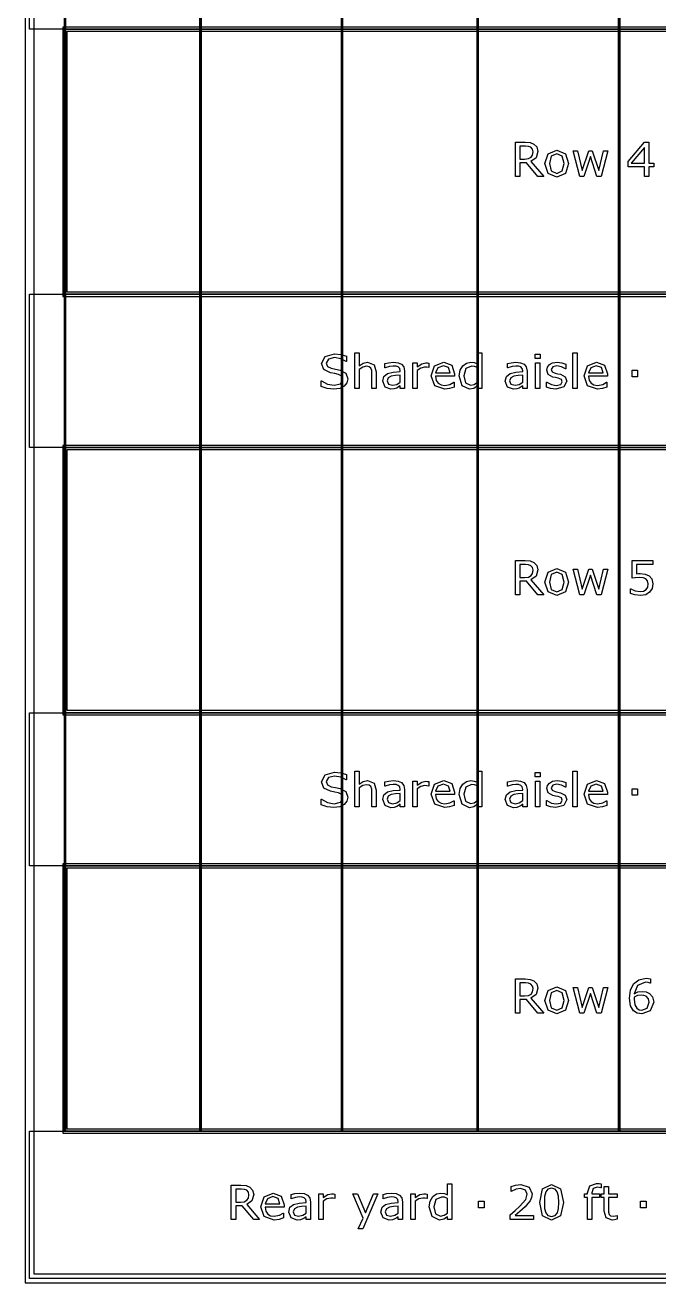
# Model space of a CAD drawing. Extents: x -1 to 182, y 89 to 480.
# Drawn here: x 94.5 to 123, y 345.1 to 401.6 of the extents above; entities that cross this region are included whole.
import ezdxf

# ---------------------------------------------------------------- set-up
doc = ezdxf.new("R2010")
doc.units = 0

msp = doc.modelspace()

# ---------------------------------------------------------------- linework, layer by layer
at = {"layer": 'Layer 1', "color": 7}
for points in [[(94.522277, 464.807125), (94.522277, 345.083318), (154.185743, 345.083318), (154.185743, 464.807125), (94.522277, 464.807125)], [(96.268421, 457.72953), (96.268421, 351.89633), (96.348003, 351.89633), (96.348003, 457.72953), (96.268421, 457.72953)], [(102.35383, 457.72953), (102.35383, 351.89633), (102.433412, 351.89633), (102.433412, 457.72953), (102.35383, 457.72953)], [(108.703822, 457.72953), (108.703822, 351.89633), (108.783404, 351.89633), (108.783404, 457.72953), (108.703822, 457.72953)], [(114.789231, 457.72953), (114.789231, 351.89633), (114.868813, 351.89633), (114.868813, 457.72953), (114.789231, 457.72953)], [(121.139223, 457.72953), (121.139223, 351.89633), (121.218805, 351.89633), (121.218805, 457.72953), (121.139223, 457.72953)], [(96.308212, 401.373351), (152.399808, 401.373351), (152.399808, 389.467116), (96.308212, 389.467116), (96.308212, 401.373351)], [(96.400713, 401.28085), (152.307307, 401.28085), (152.307307, 389.559617), (96.400713, 389.559617), (96.400713, 401.28085)], [(96.308212, 382.587958), (152.399808, 382.587958), (152.399808, 370.681723), (96.308212, 370.681723), (96.308212, 382.587958)], [(96.400713, 382.495457), (152.307307, 382.495457), (152.307307, 370.774224), (96.400713, 370.774224), (96.400713, 382.495457)], [(96.308212, 363.802565), (152.399808, 363.802565), (152.399808, 351.89633), (96.308212, 351.89633), (96.308212, 363.802565)], [(96.400713, 363.710064), (152.307307, 363.710064), (152.307307, 351.988831), (96.400713, 351.988831), (96.400713, 363.710064)]]:
    msp.add_lwpolyline(points, close=True, dxfattribs=at)
for points in [[(94.919151, 464.410251), (153.788869, 464.410251), (153.788869, 345.480192), (94.919151, 345.480192), (94.919151, 464.410251)], [(96.308212, 457.72953), (96.308212, 351.89633)], [(102.393621, 457.72953), (102.393621, 351.89633)], [(108.743613, 457.72953), (108.743613, 351.89633)], [(114.829022, 457.72953), (114.829022, 351.89633)], [(121.179014, 457.72953), (121.179014, 351.89633)], [(94.720714, 408.252509), (153.987306, 408.252509), (153.987306, 401.373351), (94.720714, 401.373351), (94.720714, 408.252509)], [(96.215711, 401.465852), (96.215711, 389.374615), (152.492309, 389.374615), (152.492309, 401.465852), (96.215711, 401.465852)], [(117.798347, 394.758776), (117.53273, 394.758776), (117.018034, 395.370624), (116.729678, 395.370624), (116.729678, 394.758776), (116.525041, 394.758776), (116.525041, 396.297699), (116.956021, 396.297699), (117.188565, 396.279099), (117.355996, 396.215022), (117.486221, 396.081696), (117.533764, 395.879126), (117.450047, 395.600073), (117.219572, 395.431608), (117.798347, 394.758776)], [(117.319822, 395.864651), (117.296063, 395.981438), (117.219582, 396.068255), (117.114162, 396.109597), (116.970501, 396.122006), (116.729688, 396.122006), (116.729688, 395.541164), (116.936394, 395.541164), (117.105894, 395.5577), (117.228882, 395.62178), (117.297095, 395.720998), (117.319822, 395.864659), (117.319822, 395.864651)], [(118.913522, 395.335485), (118.768827, 394.890033), (118.381255, 394.726738), (117.991614, 394.890033), (117.847956, 395.335485), (117.991614, 395.780934), (118.381255, 395.945267), (118.768827, 395.780934), (118.913522, 395.335485), (118.913522, 395.335485)], [(120.666384, 395.913226), (120.365628, 394.758776), (120.185793, 394.758776), (119.889172, 395.648643), (119.594617, 394.758776), (119.415817, 394.758776), (119.111959, 395.913226), (119.314529, 395.913226), (119.526405, 395.019226), (119.814758, 395.913226), (119.974955, 395.913226), (120.270544, 395.019226), (120.471048, 395.913226), (120.666384, 395.913226)], [(122.742742, 395.191824), (122.51433, 395.191824), (122.51433, 394.758776), (122.315893, 394.758776), (122.315893, 395.191824), (121.578989, 395.191824), (121.578989, 395.429536), (122.324161, 396.297699), (122.51433, 396.297699), (122.51433, 395.357189), (122.742742, 395.357189), (122.742742, 395.191824)], [(122.315893, 395.357189), (122.315893, 396.051719), (121.719549, 395.357189), (122.315893, 395.357189)], [(118.713018, 395.335485), (118.625169, 395.66828), (118.381255, 395.777833), (118.135275, 395.66828), (118.04846, 395.335485), (118.13631, 395.005788), (118.381255, 394.894168), (118.624134, 395.004756), (118.713018, 395.335485), (118.713018, 395.335485)], [(94.720714, 389.467116), (153.987306, 389.467116), (153.987306, 382.587958), (94.720714, 382.587958), (94.720714, 389.467116)], [(110.27685, 385.233788), (110.082549, 385.233788), (110.082549, 385.891113), (110.073235, 386.039941), (110.039128, 386.149494), (109.964714, 386.213573), (109.838624, 386.235269), (109.672228, 386.195994), (109.505829, 386.095741), (109.505829, 385.233788), (109.311525, 385.233788), (109.311525, 386.841958), (109.505829, 386.841958), (109.505829, 386.260082), (109.693932, 386.377903), (109.893401, 386.420279), (110.178656, 386.307622), (110.27684, 385.983095), (110.27685, 385.233788)], [(115.022808, 385.233788), (114.828506, 385.233788), (114.828506, 385.35471), (114.653839, 385.242056), (114.456436, 385.20175), (114.127774, 385.360912), (114.006851, 385.802229), (114.048193, 386.063711), (114.161881, 386.259047), (114.325177, 386.378938), (114.519481, 386.420279), (114.68071, 386.400647), (114.828506, 386.341735), (114.828506, 386.841963), (115.022808, 386.841963), (115.022808, 385.233788)], [(119.300578, 385.233788), (119.106276, 385.233788), (119.106276, 386.841958), (119.300578, 386.841958), (119.300578, 385.233788)], [(108.998377, 385.673038), (108.956002, 385.49527), (108.839215, 385.346442), (108.645945, 385.243091), (108.381362, 385.205882), (108.08164, 385.236889), (107.811889, 385.328874), (107.811889, 385.585189), (107.826362, 385.585189), (108.096112, 385.435326), (108.383434, 385.382616), (108.679023, 385.453929), (108.785475, 385.644098), (108.734834, 385.794992), (108.582905, 385.870441), (108.41444, 385.904548), (108.223236, 385.938653), (107.919381, 386.086449), (107.821195, 386.360332), (107.984493, 386.676593), (108.398938, 386.800617), (108.696594, 386.76961), (108.936372, 386.69313), (108.936372, 386.451283), (108.9219, 386.451283), (108.690389, 386.574274), (108.397901, 386.623883), (108.133318, 386.555668), (108.034099, 386.379969), (108.083709, 386.229075), (108.258376, 386.145358), (108.446476, 386.110219), (108.653181, 386.067844), (108.911565, 385.930385), (108.99838, 385.673038), (108.998377, 385.673038)], [(111.54809, 385.233788), (111.35482, 385.233788), (111.35482, 385.356777), (111.284541, 385.307167), (111.19979, 385.257558), (111.08817, 385.218286), (110.940374, 385.20175), (110.675791, 385.305101), (110.567272, 385.568652), (110.623084, 385.780525), (110.784313, 385.908681), (111.037526, 385.971726), (111.35482, 385.996517), (111.35482, 386.026489), (111.33106, 386.136045), (111.264914, 386.204257), (111.165696, 386.236296), (111.044773, 386.244551), (110.874239, 386.223887), (110.679937, 386.166009), (110.669592, 386.166009), (110.669592, 386.363412), (110.833922, 386.397519), (111.045795, 386.416119), (111.257667, 386.395456), (111.414764, 386.327241), (111.513982, 386.204252), (111.54809, 386.017184), (111.54809, 385.233788)], [(112.642595, 386.176365), (112.63225, 386.176365), (112.547499, 386.190838), (112.451381, 386.195997), (112.277749, 386.15569), (112.11652, 386.053371), (112.11652, 385.233788), (111.922215, 385.233788), (111.922215, 386.388238), (112.11652, 386.388238), (112.11652, 386.217706), (112.320124, 386.348963), (112.500991, 386.388238), (112.574373, 386.385142), (112.642585, 386.375855), (112.642595, 386.176365)], [(113.791878, 385.79086), (112.941283, 385.79086), (112.973324, 385.604823), (113.061174, 385.475633), (113.188298, 385.401219), (113.351596, 385.376427), (113.588273, 385.422936), (113.758805, 385.515955), (113.76915, 385.515955), (113.76915, 385.304082), (113.568646, 385.234836), (113.353673, 385.20693), (112.905123, 385.36196), (112.743891, 385.804308), (112.897886, 386.253893), (113.305095, 386.420292), (113.664764, 386.283865), (113.791888, 385.896293), (113.791878, 385.79086)], [(113.602741, 385.939688), (113.525228, 386.176365), (113.29475, 386.260082), (113.045672, 386.168097), (112.941283, 385.939688), (113.602741, 385.939688)], [(117.046455, 385.233788), (116.853185, 385.233788), (116.853185, 385.356777), (116.782907, 385.307167), (116.698155, 385.257558), (116.586536, 385.218286), (116.43874, 385.20175), (116.174157, 385.305101), (116.065638, 385.568652), (116.121449, 385.780525), (116.282678, 385.908681), (116.535892, 385.971726), (116.853185, 385.996517), (116.853185, 386.026489), (116.829426, 386.136045), (116.76328, 386.204257), (116.664061, 386.236296), (116.543139, 386.244551), (116.372605, 386.223887), (116.178303, 386.166009), (116.167958, 386.166009), (116.167958, 386.363412), (116.332287, 386.397519), (116.54416, 386.416119), (116.756033, 386.395456), (116.913129, 386.327241), (117.012348, 386.204252), (117.046455, 386.017184), (117.046455, 385.233788)], [(117.629363, 386.581508), (117.410257, 386.581508), (117.410257, 386.783046), (117.629363, 386.783046), (117.629363, 386.581508)], [(117.616962, 385.233788), (117.422658, 385.233788), (117.422658, 386.388238), (117.616962, 386.388238), (117.616962, 385.233788)], [(118.826189, 385.566583), (118.694932, 385.307167), (118.338364, 385.205882), (118.102721, 385.235854), (117.923921, 385.303035), (117.923921, 385.521109), (117.934266, 385.521109), (118.138905, 385.410522), (118.354911, 385.370215), (118.555414, 385.411556), (118.627762, 385.541778), (118.588487, 385.645133), (118.437593, 385.705076), (118.329074, 385.726772), (118.208149, 385.753643), (117.992144, 385.871467), (117.929099, 386.063703), (117.958036, 386.198061), (118.047955, 386.310715), (118.194714, 386.387198), (118.39522, 386.416135), (118.603992, 386.390286), (118.780725, 386.32931), (118.780725, 386.12157), (118.77038, 386.12157), (118.589514, 386.213555), (118.380742, 386.251795), (118.200907, 386.210454), (118.127528, 386.089531), (118.17197, 385.982045), (118.31253, 385.923133), (118.432418, 385.898341), (118.54404, 385.875613), (118.752812, 385.769161), (118.826191, 385.566588), (118.826189, 385.566583)], [(120.651398, 385.79086), (119.800806, 385.79086), (119.832845, 385.604823), (119.920694, 385.475633), (120.047818, 385.401219), (120.211116, 385.376427), (120.447794, 385.422936), (120.618326, 385.515955), (120.628671, 385.515955), (120.628671, 385.304082), (120.428167, 385.234836), (120.213193, 385.20693), (119.764643, 385.36196), (119.603412, 385.804308), (119.757407, 386.253893), (120.164619, 386.420292), (120.524285, 386.283865), (120.651409, 385.896293), (120.651398, 385.79086)], [(120.462264, 385.939688), (120.384749, 386.176365), (120.154271, 386.260082), (119.905192, 386.168097), (119.800806, 385.939688), (120.462264, 385.939688)], [(111.35482, 385.518008), (111.35482, 385.839434), (111.145013, 385.82393), (110.954844, 385.793958), (110.819452, 385.719544), (110.767776, 385.582085), (110.82772, 385.432223), (111.010655, 385.382613), (111.197724, 385.421888), (111.35482, 385.518006), (111.35482, 385.518008)], [(114.828506, 385.518008), (114.828506, 386.1805), (114.687946, 386.229075), (114.552554, 386.242516), (114.298306, 386.128827), (114.207355, 385.806367), (114.277636, 385.493209), (114.502945, 385.386757), (114.670375, 385.422928), (114.828506, 385.518014), (114.828506, 385.518008)], [(116.853185, 385.518008), (116.853185, 385.839434), (116.643379, 385.82393), (116.45321, 385.793958), (116.317817, 385.719544), (116.266142, 385.582085), (116.326086, 385.432223), (116.509021, 385.382613), (116.696089, 385.421888), (116.853185, 385.518006), (116.853185, 385.518008)], [(122.007386, 385.761919), (121.760374, 385.761919), (121.760374, 386.054408), (122.007386, 386.054408), (122.007386, 385.761919)], [(96.215711, 382.680459), (96.215711, 370.589222), (152.492309, 370.589222), (152.492309, 382.680459), (96.215711, 382.680459)], [(117.798347, 375.973383), (117.53273, 375.973383), (117.018034, 376.585231), (116.729678, 376.585231), (116.729678, 375.973383), (116.525041, 375.973383), (116.525041, 377.512306), (116.956021, 377.512306), (117.188565, 377.493706), (117.355996, 377.429629), (117.486221, 377.296303), (117.533764, 377.093733), (117.450047, 376.81468), (117.219572, 376.646215), (117.798347, 375.973383)], [(117.319822, 377.079258), (117.296063, 377.196045), (117.219582, 377.282862), (117.114162, 377.324204), (116.970501, 377.336613), (116.729688, 377.336613), (116.729688, 376.755771), (116.936394, 376.755771), (117.105894, 376.772307), (117.228882, 376.836387), (117.297095, 376.935605), (117.319822, 377.079266), (117.319822, 377.079258)], [(122.695199, 376.462242), (122.655924, 376.256569), (122.548437, 376.091204), (122.370672, 375.979585), (122.13296, 375.941345), (121.890081, 375.968216), (121.692678, 376.031261), (121.692678, 376.249335), (121.707151, 376.249335), (121.905588, 376.15735), (122.12883, 376.120145), (122.270424, 376.140808), (122.393413, 376.213156), (122.461628, 376.319608), (122.485387, 376.463269), (122.457482, 376.59763), (122.382033, 376.685479), (122.250776, 376.740256), (122.07921, 376.756792), (121.903511, 376.744383), (121.758819, 376.719592), (121.758819, 377.512309), (122.684859, 377.512309), (122.684859, 377.33144), (121.958288, 377.33144), (121.958288, 376.922164), (122.049238, 376.928356), (122.129854, 376.930472), (122.34896, 376.908777), (122.521561, 376.834363), (122.649717, 376.687601), (122.695194, 376.462293), (122.695199, 376.462242)], [(118.913522, 376.550092), (118.768827, 376.10464), (118.381255, 375.941345), (117.991614, 376.10464), (117.847956, 376.550092), (117.991614, 376.995541), (118.381255, 377.159874), (118.768827, 376.995541), (118.913522, 376.550092), (118.913522, 376.550092)], [(118.713018, 376.550092), (118.625169, 376.882887), (118.381255, 376.99244), (118.135275, 376.882887), (118.04846, 376.550092), (118.13631, 376.220395), (118.381255, 376.108775), (118.624134, 376.219363), (118.713018, 376.550092), (118.713018, 376.550092)], [(120.666384, 377.127833), (120.365628, 375.973383), (120.185793, 375.973383), (119.889172, 376.86325), (119.594617, 375.973383), (119.415817, 375.973383), (119.111959, 377.127833), (119.314529, 377.127833), (119.526405, 376.233833), (119.814758, 377.127833), (119.974955, 377.127833), (120.270544, 376.233833), (120.471048, 377.127833), (120.666384, 377.127833)], [(94.720714, 370.681723), (153.987306, 370.681723), (153.987306, 363.802565), (94.720714, 363.802565), (94.720714, 370.681723)], [(108.998377, 366.887645), (108.956002, 366.709877), (108.839215, 366.561049), (108.645945, 366.457698), (108.381362, 366.420489), (108.08164, 366.451496), (107.811889, 366.543481), (107.811889, 366.799796), (107.826362, 366.799796), (108.096112, 366.649933), (108.383434, 366.597223), (108.679023, 366.668536), (108.785475, 366.858705), (108.734834, 367.009599), (108.582905, 367.085048), (108.41444, 367.119155), (108.223236, 367.15326), (107.919381, 367.301056), (107.821195, 367.574939), (107.984493, 367.8912), (108.398938, 368.015224), (108.696594, 367.984217), (108.936372, 367.907737), (108.936372, 367.66589), (108.9219, 367.66589), (108.690389, 367.788881), (108.397901, 367.83849), (108.133318, 367.770275), (108.034099, 367.594576), (108.083709, 367.443682), (108.258376, 367.359965), (108.446476, 367.324826), (108.653181, 367.282451), (108.911565, 367.144992), (108.99838, 366.887645), (108.998377, 366.887645)], [(110.27685, 366.448395), (110.082549, 366.448395), (110.082549, 367.10572), (110.073235, 367.254548), (110.039128, 367.364101), (109.964714, 367.42818), (109.838624, 367.449876), (109.672228, 367.410601), (109.505829, 367.310348), (109.505829, 366.448395), (109.311525, 366.448395), (109.311525, 368.056565), (109.505829, 368.056565), (109.505829, 367.474689), (109.693932, 367.59251), (109.893401, 367.634886), (110.178656, 367.522229), (110.27684, 367.197702), (110.27685, 366.448395)], [(111.54809, 366.448395), (111.35482, 366.448395), (111.35482, 366.571384), (111.284541, 366.521774), (111.19979, 366.472165), (111.08817, 366.432893), (110.940374, 366.416357), (110.675791, 366.519708), (110.567272, 366.783259), (110.623084, 366.995132), (110.784313, 367.123288), (111.037526, 367.186333), (111.35482, 367.211124), (111.35482, 367.241096), (111.33106, 367.350652), (111.264914, 367.418864), (111.165696, 367.450903), (111.044773, 367.459158), (110.874239, 367.438494), (110.679937, 367.380616), (110.669592, 367.380616), (110.669592, 367.578019), (110.833922, 367.612126), (111.045795, 367.630726), (111.257667, 367.610063), (111.414764, 367.541848), (111.513982, 367.418859), (111.54809, 367.231791), (111.54809, 366.448395)], [(113.791878, 367.005467), (112.941283, 367.005467), (112.973324, 366.81943), (113.061174, 366.69024), (113.188298, 366.615826), (113.351596, 366.591034), (113.588273, 366.637543), (113.758805, 366.730562), (113.76915, 366.730562), (113.76915, 366.518689), (113.568646, 366.449443), (113.353673, 366.421537), (112.905123, 366.576567), (112.743891, 367.018915), (112.897886, 367.4685), (113.305095, 367.634899), (113.664764, 367.498472), (113.791888, 367.1109), (113.791878, 367.005467)], [(115.022808, 366.448395), (114.828506, 366.448395), (114.828506, 366.569317), (114.653839, 366.456663), (114.456436, 366.416357), (114.127774, 366.575519), (114.006851, 367.016836), (114.048193, 367.278318), (114.161881, 367.473654), (114.325177, 367.593545), (114.519481, 367.634886), (114.68071, 367.615254), (114.828506, 367.556342), (114.828506, 368.05657), (115.022808, 368.05657), (115.022808, 366.448395)], [(117.046455, 366.448395), (116.853185, 366.448395), (116.853185, 366.571384), (116.782907, 366.521774), (116.698155, 366.472165), (116.586536, 366.432893), (116.43874, 366.416357), (116.174157, 366.519708), (116.065638, 366.783259), (116.121449, 366.995132), (116.282678, 367.123288), (116.535892, 367.186333), (116.853185, 367.211124), (116.853185, 367.241096), (116.829426, 367.350652), (116.76328, 367.418864), (116.664061, 367.450903), (116.543139, 367.459158), (116.372605, 367.438494), (116.178303, 367.380616), (116.167958, 367.380616), (116.167958, 367.578019), (116.332287, 367.612126), (116.54416, 367.630726), (116.756033, 367.610063), (116.913129, 367.541848), (117.012348, 367.418859), (117.046455, 367.231791), (117.046455, 366.448395)], [(117.629363, 367.796115), (117.410257, 367.796115), (117.410257, 367.997653), (117.629363, 367.997653), (117.629363, 367.796115)], [(118.826189, 366.78119), (118.694932, 366.521774), (118.338364, 366.420489), (118.102721, 366.450461), (117.923921, 366.517642), (117.923921, 366.735716), (117.934266, 366.735716), (118.138905, 366.625129), (118.354911, 366.584822), (118.555414, 366.626163), (118.627762, 366.756385), (118.588487, 366.85974), (118.437593, 366.919683), (118.329074, 366.941379), (118.208149, 366.96825), (117.992144, 367.086074), (117.929099, 367.27831), (117.958036, 367.412668), (118.047955, 367.525322), (118.194714, 367.601805), (118.39522, 367.630742), (118.603992, 367.604893), (118.780725, 367.543917), (118.780725, 367.336177), (118.77038, 367.336177), (118.589514, 367.428162), (118.380742, 367.466402), (118.200907, 367.425061), (118.127528, 367.304138), (118.17197, 367.196652), (118.31253, 367.13774), (118.432418, 367.112948), (118.54404, 367.09022), (118.752812, 366.983768), (118.826191, 366.781195), (118.826189, 366.78119)], [(119.300578, 366.448395), (119.106276, 366.448395), (119.106276, 368.056565), (119.300578, 368.056565), (119.300578, 366.448395)], [(120.651398, 367.005467), (119.800806, 367.005467), (119.832845, 366.81943), (119.920694, 366.69024), (120.047818, 366.615826), (120.211116, 366.591034), (120.447794, 366.637543), (120.618326, 366.730562), (120.628671, 366.730562), (120.628671, 366.518689), (120.428167, 366.449443), (120.213193, 366.421537), (119.764643, 366.576567), (119.603412, 367.018915), (119.757407, 367.4685), (120.164619, 367.634899), (120.524285, 367.498472), (120.651409, 367.1109), (120.651398, 367.005467)], [(111.35482, 366.732615), (111.35482, 367.054041), (111.145013, 367.038537), (110.954844, 367.008565), (110.819452, 366.934151), (110.767776, 366.796692), (110.82772, 366.64683), (111.010655, 366.59722), (111.197724, 366.636495), (111.35482, 366.732613), (111.35482, 366.732615)], [(112.642595, 367.390972), (112.63225, 367.390972), (112.547499, 367.405445), (112.451381, 367.410604), (112.277749, 367.370297), (112.11652, 367.267978), (112.11652, 366.448395), (111.922215, 366.448395), (111.922215, 367.602845), (112.11652, 367.602845), (112.11652, 367.432313), (112.320124, 367.56357), (112.500991, 367.602845), (112.574373, 367.599749), (112.642585, 367.590462), (112.642595, 367.390972)], [(113.602741, 367.154295), (113.525228, 367.390972), (113.29475, 367.474689), (113.045672, 367.382704), (112.941283, 367.154295), (113.602741, 367.154295)], [(114.828506, 366.732615), (114.828506, 367.395107), (114.687946, 367.443682), (114.552554, 367.457123), (114.298306, 367.343434), (114.207355, 367.020974), (114.277636, 366.707816), (114.502945, 366.601364), (114.670375, 366.637535), (114.828506, 366.732621), (114.828506, 366.732615)], [(116.853185, 366.732615), (116.853185, 367.054041), (116.643379, 367.038537), (116.45321, 367.008565), (116.317817, 366.934151), (116.266142, 366.796692), (116.326086, 366.64683), (116.509021, 366.59722), (116.696089, 366.636495), (116.853185, 366.732613), (116.853185, 366.732615)], [(117.616962, 366.448395), (117.422658, 366.448395), (117.422658, 367.602845), (117.616962, 367.602845), (117.616962, 366.448395)], [(120.462264, 367.154295), (120.384749, 367.390972), (120.154271, 367.474689), (119.905192, 367.382704), (119.800806, 367.154295), (120.462264, 367.154295)], [(122.007386, 366.976526), (121.760374, 366.976526), (121.760374, 367.269015), (122.007386, 367.269015), (122.007386, 366.976526)], [(96.215711, 363.895066), (96.215711, 351.803829), (152.492309, 351.803829), (152.492309, 363.895066), (96.215711, 363.895066)], [(117.798347, 357.18799), (117.53273, 357.18799), (117.018034, 357.799838), (116.729678, 357.799838), (116.729678, 357.18799), (116.525041, 357.18799), (116.525041, 358.726913), (116.956021, 358.726913), (117.188565, 358.708313), (117.355996, 358.644236), (117.486221, 358.51091), (117.533764, 358.30834), (117.450047, 358.029287), (117.219572, 357.860822), (117.798347, 357.18799)], [(122.730338, 357.687184), (122.575308, 357.303745), (122.197039, 357.155952), (121.990334, 357.191091), (121.826001, 357.295477), (121.688543, 357.522854), (121.641, 357.863918), (121.68441, 358.226685), (121.82497, 358.507804), (122.059578, 358.689705), (122.394442, 358.755851), (122.496762, 358.750691), (122.580476, 358.732091), (122.580476, 358.534686), (122.570131, 358.534686), (122.482281, 358.563626), (122.363425, 358.578098), (122.008926, 358.438571), (121.854931, 358.0634), (122.025463, 358.142984), (122.220799, 358.170887), (122.393397, 358.152287), (122.547392, 358.079939), (122.683819, 357.920776), (122.730328, 357.6872), (122.730338, 357.687184)], [(117.319822, 358.293865), (117.296063, 358.410652), (117.219582, 358.497469), (117.114162, 358.538811), (116.970501, 358.55122), (116.729688, 358.55122), (116.729688, 357.970378), (116.936394, 357.970378), (117.105894, 357.986914), (117.228882, 358.050994), (117.297095, 358.150212), (117.319822, 358.293873), (117.319822, 358.293865)], [(118.913522, 357.764699), (118.768827, 357.319247), (118.381255, 357.155952), (117.991614, 357.319247), (117.847956, 357.764699), (117.991614, 358.210148), (118.381255, 358.374481), (118.768827, 358.210148), (118.913522, 357.764699), (118.913522, 357.764699)], [(118.713018, 357.764699), (118.625169, 358.097494), (118.381255, 358.207047), (118.135275, 358.097494), (118.04846, 357.764699), (118.13631, 357.435002), (118.381255, 357.323382), (118.624134, 357.43397), (118.713018, 357.764699), (118.713018, 357.764699)], [(120.666384, 358.34244), (120.365628, 357.18799), (120.185793, 357.18799), (119.889172, 358.077857), (119.594617, 357.18799), (119.415817, 357.18799), (119.111959, 358.34244), (119.314529, 358.34244), (119.526405, 357.44844), (119.814758, 358.34244), (119.974955, 358.34244), (120.270544, 357.44844), (120.471048, 358.34244), (120.666384, 358.34244)], [(122.520532, 357.678929), (122.491594, 357.838092), (122.398575, 357.947645), (122.293157, 357.991055), (122.172235, 358.0014), (122.008937, 357.980736), (121.853907, 357.91666), (121.850811, 357.872218), (121.849753, 357.819507), (121.882826, 357.561126), (121.975843, 357.412298), (122.078162, 357.345118), (122.199085, 357.324454), (122.434728, 357.415404), (122.520511, 357.678953), (122.520532, 357.678929)], [(94.720714, 351.89633), (153.987306, 351.89633), (153.987306, 345.281755), (94.720714, 345.281755), (94.720714, 351.89633)], [(120.373896, 349.347652), (120.363551, 349.347652), (120.279834, 349.366252), (120.188884, 349.376598), (120.006983, 349.320789), (119.951172, 349.121317), (119.951172, 349.082043), (120.301538, 349.082043), (120.301538, 348.918745), (119.957373, 348.918745), (119.957373, 347.927585), (119.763072, 347.927585), (119.763072, 348.918737), (119.631812, 348.918737), (119.631812, 349.082035), (119.763072, 349.082035), (119.763072, 349.120275), (119.865391, 349.435502), (120.160978, 349.546089), (120.277768, 349.539898), (120.373885, 349.525426), (120.373896, 349.347652)], [(105.043584, 347.927585), (104.777969, 347.927585), (104.263273, 348.539433), (103.974917, 348.539433), (103.974917, 347.927585), (103.770278, 347.927585), (103.770278, 349.466508), (104.20126, 349.466508), (104.433805, 349.447908), (104.601235, 349.383831), (104.731461, 349.250505), (104.779001, 349.047935), (104.695287, 348.768882), (104.464808, 348.600417), (105.043584, 347.927585)], [(104.565062, 349.03346), (104.541302, 349.150247), (104.464819, 349.237064), (104.359401, 349.278406), (104.215741, 349.290815), (103.974928, 349.290815), (103.974928, 348.709973), (104.181633, 348.709973), (104.351133, 348.726509), (104.474122, 348.790589), (104.542334, 348.889807), (104.565062, 349.033468), (104.565062, 349.03346)], [(106.14119, 348.484657), (105.290598, 348.484657), (105.322637, 348.29862), (105.410486, 348.16943), (105.537611, 348.095016), (105.700909, 348.070224), (105.937586, 348.116733), (106.108118, 348.209752), (106.118463, 348.209752), (106.118463, 347.997879), (105.917959, 347.928633), (105.702985, 347.900727), (105.254435, 348.055757), (105.093204, 348.498105), (105.247202, 348.94769), (105.654411, 349.114089), (106.014077, 348.977662), (106.141201, 348.59009), (106.14119, 348.484657)], [(107.332849, 347.927585), (107.139579, 347.927585), (107.139579, 348.050574), (107.069297, 348.000964), (106.984549, 347.951355), (106.872929, 347.912083), (106.725133, 347.895547), (106.46055, 347.998898), (106.352031, 348.262449), (106.40784, 348.474322), (106.569071, 348.602478), (106.822285, 348.665523), (107.139579, 348.690314), (107.139579, 348.720286), (107.115819, 348.829842), (107.049673, 348.898054), (106.950455, 348.930093), (106.82953, 348.938348), (106.658998, 348.917684), (106.464696, 348.859806), (106.454351, 348.859806), (106.454351, 349.057209), (106.618681, 349.091316), (106.830554, 349.109916), (107.042426, 349.089253), (107.199522, 349.021038), (107.298741, 348.898049), (107.332849, 348.710981), (107.332849, 347.927585)], [(108.427354, 348.870162), (108.417009, 348.870162), (108.332261, 348.884635), (108.236143, 348.889794), (108.06251, 348.849487), (107.901281, 348.747168), (107.901281, 347.927585), (107.706977, 347.927585), (107.706977, 349.082035), (107.901281, 349.082035), (107.901281, 348.911503), (108.104886, 349.04276), (108.285752, 349.082035), (108.359132, 349.078939), (108.427346, 349.069652), (108.427354, 348.870162)], [(110.352815, 349.082035), (109.678956, 347.501773), (109.471216, 347.501773), (109.68619, 347.983396), (109.226271, 349.082035), (109.437109, 349.082035), (109.79161, 348.226275), (110.14921, 349.082035), (110.352815, 349.082035)], [(111.462822, 347.927585), (111.269553, 347.927585), (111.269553, 348.050574), (111.199274, 348.000964), (111.114525, 347.951355), (111.002903, 347.912083), (110.85511, 347.895547), (110.590527, 347.998898), (110.482005, 348.262449), (110.537816, 348.474322), (110.699045, 348.602478), (110.952262, 348.665523), (111.269553, 348.690314), (111.269553, 348.720286), (111.245793, 348.829842), (111.179647, 348.898054), (111.080429, 348.930093), (110.959506, 348.938348), (110.788975, 348.917684), (110.59467, 348.859806), (110.584325, 348.859806), (110.584325, 349.057209), (110.748655, 349.091316), (110.96053, 349.109916), (111.172403, 349.089253), (111.329499, 349.021038), (111.428718, 348.898049), (111.462822, 348.710981), (111.462822, 347.927585)], [(112.557328, 348.870162), (112.546983, 348.870162), (112.462234, 348.884635), (112.366117, 348.889794), (112.192484, 348.849487), (112.031253, 348.747168), (112.031253, 347.927585), (111.836951, 347.927585), (111.836951, 349.082035), (112.031253, 349.082035), (112.031253, 348.911503), (112.234857, 349.04276), (112.415726, 349.082035), (112.489106, 349.078939), (112.557318, 349.069652), (112.557328, 348.870162)], [(113.676639, 347.927585), (113.482337, 347.927585), (113.482337, 348.048507), (113.30767, 347.935853), (113.110267, 347.895547), (112.781605, 348.054709), (112.660682, 348.496026), (112.702023, 348.757508), (112.815709, 348.952844), (112.979007, 349.072735), (113.173312, 349.114076), (113.334541, 349.094444), (113.482337, 349.035532), (113.482337, 349.53576), (113.676639, 349.53576), (113.676639, 347.927585)], [(117.334292, 347.927585), (116.292497, 347.927585), (116.292497, 348.143593), (116.509537, 348.329627), (116.713141, 348.514629), (116.984961, 348.819518), (117.05834, 349.064466), (116.978759, 349.251535), (116.758618, 349.319747), (116.555013, 349.286674), (116.341072, 349.185389), (116.330726, 349.185389), (116.330726, 349.402429), (116.526063, 349.468575), (116.763775, 349.498547), (117.13481, 349.383826), (117.26917, 349.074801), (117.246443, 348.910469), (117.181329, 348.766811), (117.086246, 348.640718), (116.954989, 348.503259), (116.726577, 348.292421), (116.506436, 348.104319), (117.334292, 348.104319), (117.334292, 347.927585)], [(118.677877, 348.697564), (118.547654, 348.088817), (118.145612, 347.895547), (117.74047, 348.091915), (117.613345, 348.695495), (117.742536, 349.301144), (118.145612, 349.497512), (118.54972, 349.298043), (118.677877, 348.697564), (118.677877, 348.697564)], [(118.40606, 348.228342), (118.454635, 348.424713), (118.468075, 348.697564), (118.454635, 348.970415), (118.405025, 349.166783), (118.305807, 349.286674), (118.145612, 349.32698), (117.984381, 349.286674), (117.884128, 349.164717), (117.835553, 348.965248), (117.823144, 348.695495), (117.834521, 348.425745), (117.883098, 348.231443), (117.979216, 348.108451), (118.145615, 348.066078), (118.306844, 348.106385), (118.406062, 348.228342), (118.40606, 348.228342)], [(121.096332, 347.93792), (120.976441, 347.91416), (120.861721, 347.904847), (120.593005, 347.999933), (120.50102, 348.304822), (120.50102, 348.918737), (120.369763, 348.918737), (120.369763, 349.082035), (120.50102, 349.082035), (120.50102, 349.413798), (120.695322, 349.413798), (120.695322, 349.082035), (121.096332, 349.082035), (121.096332, 348.918737), (120.695322, 348.918737), (120.695322, 348.392672), (120.699449, 348.250046), (120.728387, 348.154962), (120.7904, 348.093984), (120.912357, 348.075384), (121.011575, 348.088825), (121.085989, 348.112584), (121.096334, 348.112584), (121.096332, 347.93792)], [(105.952056, 348.633485), (105.874541, 348.870162), (105.644065, 348.953879), (105.394984, 348.861894), (105.290598, 348.633485), (105.952056, 348.633485)], [(107.139579, 348.211805), (107.139579, 348.533231), (106.929772, 348.517727), (106.739603, 348.487755), (106.604211, 348.413341), (106.552535, 348.275882), (106.612479, 348.12602), (106.795414, 348.07641), (106.982482, 348.115685), (107.139579, 348.211803), (107.139579, 348.211805)], [(111.269553, 348.211805), (111.269553, 348.533231), (111.059749, 348.517727), (110.86958, 348.487755), (110.734187, 348.413341), (110.682509, 348.275882), (110.742456, 348.12602), (110.925388, 348.07641), (111.112456, 348.115685), (111.269553, 348.211803), (111.269553, 348.211805)], [(113.482337, 348.211805), (113.482337, 348.874297), (113.341777, 348.922872), (113.206385, 348.936313), (112.952136, 348.822624), (112.861186, 348.500164), (112.931464, 348.187006), (113.156775, 348.080554), (113.324206, 348.116725), (113.482337, 348.211811), (113.482337, 348.211805)], [(115.120476, 348.455716), (114.873464, 348.455716), (114.873464, 348.748205), (115.120476, 348.748205), (115.120476, 348.455716)], [(122.392376, 348.455716), (122.145361, 348.455716), (122.145361, 348.748205), (122.392376, 348.748205), (122.392376, 348.455716)]]:
    msp.add_lwpolyline(points, dxfattribs=at)

doc.saveas('drawing.dxf')
